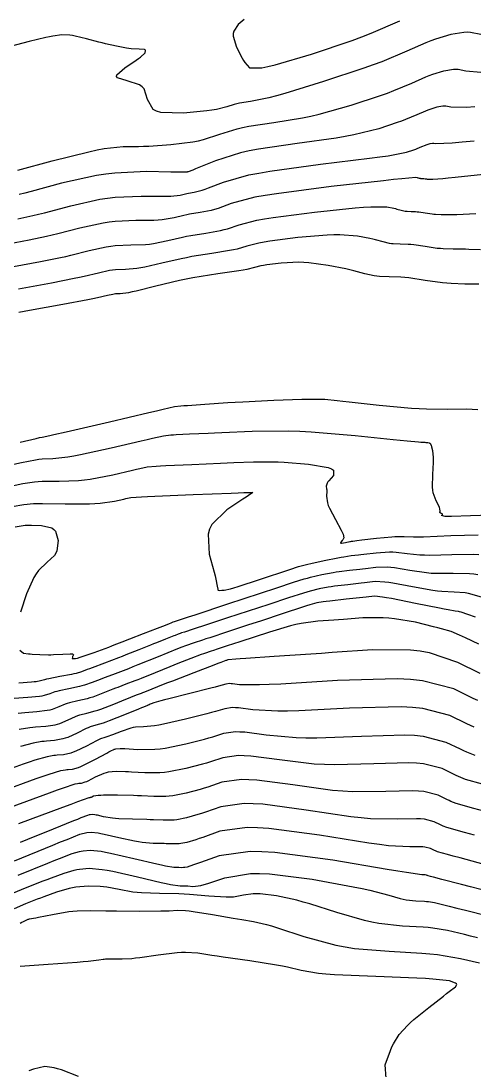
# Model space of a CAD drawing. Header units: metres. Extents: x 837475 to 838479, y 1189012 to 1191015.
# Drawn here: x 837726 to 837764.1, y 1190164.3 to 1190252.4 of the extents above; entities that cross this region are included whole.
import ezdxf

# ---------------------------------------------------------------- set-up
doc = ezdxf.new("R2010")
doc.units = ezdxf.units.M
doc.header["$LTSCALE"] = 0.3
doc.layers.add('COTAS 10', color=1, linetype='Continuous')
doc.layers.add('COTAS INT', color=252, linetype='Continuous')

msp = doc.modelspace()

# ---------------------------------------------------------------- linework, layer by layer
at = {"layer": 'COTAS 10'}
for points in [[(837725.774, 1190239.845), (837728.667, 1190240.625), (837731.741, 1190241.393), (837732.423, 1190241.537), (837733.033, 1190241.652), (837734.625, 1190241.82), (837735.918, 1190241.832), (837736.338, 1190241.848), (837736.785, 1190241.87), (837738.625, 1190241.997), (837740.484, 1190242.227), (837740.943, 1190242.315), (837741.378, 1190242.413), (837742.749, 1190242.853), (837744.181, 1190243.313), (837744.654, 1190243.423), (837745.161, 1190243.527), (837747.271, 1190243.841), (837749.684, 1190244.226), (837750.382, 1190244.375), (837751.094, 1190244.541), (837753.772, 1190245.296), (837756.237, 1190246.113), (837756.813, 1190246.319), (837757.344, 1190246.516), (837758.876, 1190247.158), (837760.036, 1190247.67), (837760.332, 1190247.786), (837760.617, 1190247.891), (837761.552, 1190248.177), (837762.361, 1190248.307), (837762.566, 1190248.314), (837762.762, 1190248.307), (837763.403, 1190248.177), (837764.649, 1190248.075)], [(837764.639, 1190233.165), (837763.643, 1190233.196), (837763.388, 1190233.201), (837763.142, 1190233.205), (837762.328, 1190233.205), (837761.511, 1190233.232), (837761.264, 1190233.253), (837761.006, 1190233.28), (837760, 1190233.425), (837759.027, 1190233.569), (837758.79, 1190233.595), (837758.568, 1190233.615), (837757.887, 1190233.635), (837757.31, 1190233.652), (837757.154, 1190233.669), (837757, 1190233.691), (837756.457, 1190233.817), (837755.802, 1190233.99), (837755.577, 1190234.042), (837755.334, 1190234.096), (837754.299, 1190234.307), (837752.827, 1190234.424), (837752.308, 1190234.419), (837751.741, 1190234.398), (837749.291, 1190234.187), (837746.951, 1190233.884), (837746.454, 1190233.804), (837746.022, 1190233.727), (837745.004, 1190233.466), (837744.194, 1190233.222), (837743.893, 1190233.155), (837743.558, 1190233.088), (837742.069, 1190232.852), (837740.387, 1190232.582), (837739.93, 1190232.495), (837739.477, 1190232.402), (837737.871, 1190232.022), (837736.441, 1190231.691), (837736.097, 1190231.63), (837735.777, 1190231.581), (837734.814, 1190231.515), (837733.97, 1190231.478), (837733.725, 1190231.448), (837733.476, 1190231.41), (837732.538, 1190231.203), (837731.347, 1190230.916), (837730.938, 1190230.827), (837730.494, 1190230.734), (837728.608, 1190230.367), (837725.838, 1190229.86)], [(837725.301, 1190211.605), (837726.287, 1190211.789), (837727.083, 1190211.859), (837727.431, 1190211.868), (837727.836, 1190211.871), (837729.76, 1190211.845), (837731.785, 1190211.842), (837732.252, 1190211.86), (837732.679, 1190211.887), (837733.886, 1190212.054), (837734.671, 1190212.237), (837734.833, 1190212.274), (837734.97, 1190212.305), (837735.263, 1190212.369), (837736.148, 1190212.422), (837736.658, 1190212.446), (837737.283, 1190212.474), (837740.499, 1190212.611), (837743.681, 1190212.737), (837744.284, 1190212.758), (837744.767, 1190212.774), (837745.512, 1190212.783), (837745.151, 1190212.545), (837744.938, 1190212.405), (837744.676, 1190212.232), (837743.322, 1190211.341), (837742.077, 1190210.099), (837741.884, 1190209.706), (837741.757, 1190209.292), (837741.846, 1190207.615), (837742.266, 1190206.095), (837742.347, 1190205.779), (837742.412, 1190205.508), (837742.521, 1190204.909), (837742.562, 1190204.671), (837742.584, 1190204.628), (837742.611, 1190204.595), (837742.748, 1190204.559), (837742.904, 1190204.578), (837742.944, 1190204.581), (837742.982, 1190204.581), (837743.104, 1190204.573), (837743.627, 1190204.701), (837743.916, 1190204.789), (837744.269, 1190204.898), (837746.069, 1190205.481), (837748.631, 1190206.327), (837749.359, 1190206.567), (837749.912, 1190206.719), (837750.131, 1190206.771), (837750.379, 1190206.829), (837751.511, 1190207.075), (837752.661, 1190207.307), (837752.92, 1190207.355), (837753.152, 1190207.397), (837753.776, 1190207.491), (837754.373, 1190207.557), (837754.589, 1190207.581), (837754.827, 1190207.608), (837755.87, 1190207.726), (837756.988, 1190207.8), (837757.274, 1190207.799), (837757.55, 1190207.789), (837758.461, 1190207.677), (837759.552, 1190207.557), (837759.942, 1190207.542), (837760.369, 1190207.536), (837762.23, 1190207.581), (837764.081, 1190207.606), (837764.503, 1190207.587)], [(837725.883, 1190192.907), (837726.785, 1190193.048), (837727.028, 1190193.08), (837727.268, 1190193.107), (837728.109, 1190193.179), (837728.898, 1190193.287), (837729.105, 1190193.338), (837729.306, 1190193.398), (837729.991, 1190193.689), (837730.628, 1190193.992), (837730.8, 1190194.058), (837730.97, 1190194.118), (837731.565, 1190194.27), (837732.265, 1190194.448), (837732.501, 1190194.524), (837732.754, 1190194.611), (837733.821, 1190195.021), (837734.837, 1190195.435), (837735.059, 1190195.524), (837735.255, 1190195.603), (837735.751, 1190195.795), (837736.148, 1190195.947), (837736.283, 1190196), (837736.429, 1190196.058), (837737.046, 1190196.308), (837738.008, 1190196.69), (837738.371, 1190196.831), (837738.777, 1190196.989), (837740.593, 1190197.685), (837742.276, 1190198.326), (837742.598, 1190198.449), (837742.857, 1190198.548), (837743.273, 1190198.706), (837743.285, 1190198.71), (837743.29, 1190198.711), (837743.295, 1190198.713), (837743.321, 1190198.721), (837743.441, 1190198.761), (837744.074, 1190198.817), (837744.45, 1190198.845), (837744.914, 1190198.878), (837747.314, 1190199.042), (837750.383, 1190199.249), (837751.268, 1190199.309), (837752.169, 1190199.37), (837755.552, 1190199.6), (837758.768, 1190199.583), (837759.565, 1190199.487), (837760.32, 1190199.353), (837762.707, 1190198.541), (837764.578, 1190197.624)], [(837764.909, 1190186.025), (837764.083, 1190186.251), (837762.584, 1190186.678), (837762.147, 1190186.857), (837761.991, 1190186.927), (837761.82, 1190187.007), (837761.076, 1190187.372), (837759.888, 1190187.678), (837759.437, 1190187.721), (837758.932, 1190187.746), (837756.67, 1190187.686), (837753.889, 1190187.662), (837753.058, 1190187.709), (837752.2, 1190187.78), (837748.882, 1190188.233), (837745.842, 1190188.638), (837745.161, 1190188.678), (837744.549, 1190188.687), (837742.915, 1190188.461), (837741.737, 1190188.06), (837741.412, 1190187.959), (837741.087, 1190187.861), (837739.918, 1190187.544), (837738.793, 1190187.324), (837738.495, 1190187.287), (837738.204, 1190187.261), (837737.204, 1190187.257), (837736.152, 1190187.313), (837735.828, 1190187.326), (837735.49, 1190187.337), (837734.151, 1190187.367), (837732.968, 1190187.367), (837732.729, 1190187.36), (837732.527, 1190187.349), (837732.117, 1190187.283), (837731.978, 1190187.213), (837731.948, 1190187.199), (837731.921, 1190187.188), (837731.853, 1190187.169), (837731.807, 1190187.165), (837731.794, 1190187.163), (837731.731, 1190187.154), (837730.796, 1190186.813), (837730.224, 1190186.602), (837729.516, 1190186.339), (837725.831, 1190184.968)], [(837764.383, 1190175.408), (837763.804, 1190175.549), (837763.282, 1190175.676), (837761.86, 1190176.012), (837760.639, 1190176.216), (837760.243, 1190176.26), (837759.821, 1190176.299), (837758.09, 1190176.393), (837756.09, 1190176.603), (837755.499, 1190176.714), (837754.891, 1190176.849), (837752.562, 1190177.528), (837750.304, 1190178.247), (837749.741, 1190178.407), (837749.205, 1190178.551), (837747.494, 1190178.928), (837746.135, 1190179.097), (837745.821, 1190179.109), (837745.533, 1190179.107), (837744.72, 1190178.973), (837743.888, 1190178.822), (837743.589, 1190178.809), (837743.26, 1190178.808), (837741.824, 1190178.908), (837740.195, 1190179.052), (837739.744, 1190179.079), (837739.294, 1190179.1), (837737.667, 1190179.131), (837736.159, 1190179.176), (837735.782, 1190179.206), (837735.424, 1190179.244), (837734.279, 1190179.446), (837733.254, 1190179.644), (837732.971, 1190179.679), (837732.69, 1190179.707), (837731.676, 1190179.736), (837730.653, 1190179.643), (837730.365, 1190179.593), (837730.076, 1190179.532), (837729.012, 1190179.227), (837727.958, 1190178.85), (837727.674, 1190178.744), (837727.394, 1190178.638), (837726.41, 1190178.249), (837725.471, 1190177.844)]]:
    msp.add_lwpolyline(points, dxfattribs=at)
at = {"layer": 'COTAS INT'}
for points in [[(837744.791, 1190252.48), (837744.283, 1190252.082), (837743.903, 1190251.516), (837743.871, 1190251.317), (837743.872, 1190251.099), (837744.143, 1190250.159), (837744.601, 1190249.25), (837744.721, 1190249.052), (837744.837, 1190248.877), (837745.23, 1190248.438), (837746.257, 1190248.439), (837746.773, 1190248.541), (837747.389, 1190248.687), (837750.452, 1190249.585), (837753.849, 1190250.736), (837754.677, 1190251.042), (837755.456, 1190251.343), (837757.86, 1190252.382)], [(837764.673, 1190251.229), (837763.793, 1190251.407), (837763.523, 1190251.416), (837763.242, 1190251.407), (837762.131, 1190251.228), (837760.847, 1190250.835), (837760.456, 1190250.691), (837760.05, 1190250.532), (837758.457, 1190249.828), (837756.352, 1190248.948), (837755.624, 1190248.676), (837754.833, 1190248.393), (837751.449, 1190247.272), (837748.197, 1190246.285), (837747.489, 1190246.087), (837746.865, 1190245.921), (837745.304, 1190245.592), (837744.383, 1190245.455), (837744.162, 1190245.41), (837743.955, 1190245.362), (837743.33, 1190245.161), (837742.447, 1190244.946), (837742.078, 1190244.889), (837741.654, 1190244.832), (837739.674, 1190244.637), (837737.792, 1190244.695), (837737.429, 1190244.799), (837737.136, 1190244.94), (837736.653, 1190245.768), (837736.372, 1190246.662), (837736.207, 1190246.846), (837736.004, 1190247.003), (837734.952, 1190247.338), (837734.13, 1190247.602), (837734.071, 1190247.713), (837734.086, 1190247.841), (837734.746, 1190248.443), (837735.701, 1190249.067), (837735.901, 1190249.208), (837736.072, 1190249.336), (837736.458, 1190249.686), (837736.505, 1190249.895), (837736.463, 1190249.934), (837736.397, 1190249.965), (837735.958, 1190250.009), (837735.304, 1190250.039), (837735.102, 1190250.062), (837734.89, 1190250.091), (837734.051, 1190250.246), (837733.121, 1190250.46), (837732.852, 1190250.527), (837732.579, 1190250.596), (837731.551, 1190250.873), (837730.589, 1190251.103), (837730.357, 1190251.143), (837730.14, 1190251.173), (837729.48, 1190251.198), (837728.717, 1190251.087), (837728.435, 1190251.031), (837728.122, 1190250.965), (837726.736, 1190250.636), (837725.139, 1190250.23)], [(837764.157, 1190245.148), (837763.454, 1190245.111), (837762.133, 1190245.126), (837761.732, 1190245.207), (837761.608, 1190245.211), (837761.48, 1190245.207), (837760.973, 1190245.126), (837760.387, 1190244.947), (837760.208, 1190244.881), (837760.023, 1190244.808), (837759.296, 1190244.487), (837758.335, 1190244.085), (837758.002, 1190243.961), (837757.641, 1190243.832), (837756.096, 1190243.32), (837753.99, 1190242.798), (837753.275, 1190242.663), (837752.503, 1190242.531), (837749.237, 1190242.089), (837745.973, 1190241.612), (837745.201, 1190241.459), (837744.487, 1190241.297), (837742.385, 1190240.635), (837740.981, 1190240.052), (837740.707, 1190239.94), (837740.483, 1190239.85), (837740.087, 1190239.7), (837740.016, 1190239.689), (837739.997, 1190239.685), (837739.978, 1190239.682), (837739.911, 1190239.666), (837739.358, 1190239.663), (837739.033, 1190239.667), (837738.634, 1190239.674), (837736.571, 1190239.716), (837733.926, 1190239.601), (837733.16, 1190239.509), (837732.38, 1190239.39), (837729.441, 1190238.741), (837726.889, 1190238.059), (837726.352, 1190237.92), (837725.889, 1190237.802)], [(837725.775, 1190235.758), (837727.04, 1190236.035), (837727.498, 1190236.147), (837728.003, 1190236.274), (837730.216, 1190236.856), (837732.654, 1190237.395), (837733.302, 1190237.494), (837733.937, 1190237.57), (837736.131, 1190237.666), (837737.92, 1190237.651), (837738.299, 1190237.658), (837738.629, 1190237.67), (837739.401, 1190237.755), (837739.853, 1190237.862), (837739.98, 1190237.888), (837740.109, 1190237.912), (837740.582, 1190237.988), (837741.251, 1190238.159), (837741.503, 1190238.244), (837741.784, 1190238.345), (837743.04, 1190238.843), (837745.17, 1190239.439), (837746.003, 1190239.601), (837746.94, 1190239.763), (837751.204, 1190240.337), (837755.322, 1190240.836), (837756.168, 1190240.951), (837756.887, 1190241.055), (837758.42, 1190241.344), (837759.045, 1190241.551), (837759.191, 1190241.603), (837759.326, 1190241.653), (837759.715, 1190241.816), (837760.009, 1190241.946), (837760.084, 1190241.976), (837760.156, 1190242.002), (837760.394, 1190242.075), (837760.599, 1190242.108), (837760.651, 1190242.109), (837760.701, 1190242.108), (837760.864, 1190242.075), (837762.26, 1190242.146), (837763.088, 1190242.21), (837764.107, 1190242.294)], [(837765.413, 1190239.525), (837762.495, 1190239.227), (837761.926, 1190239.171), (837761.46, 1190239.126), (837760.64, 1190239.057), (837760.503, 1190239.062), (837760.467, 1190239.062), (837760.433, 1190239.063), (837760.321, 1190239.063), (837760.208, 1190239.066), (837760.174, 1190239.069), (837760.139, 1190239.073), (837760, 1190239.093), (837759.866, 1190239.113), (837759.833, 1190239.117), (837759.803, 1190239.119), (837759.709, 1190239.122), (837759.629, 1190239.124), (837759.607, 1190239.127), (837759.586, 1190239.13), (837759.511, 1190239.147), (837759.421, 1190239.171), (837759.39, 1190239.178), (837759.356, 1190239.186), (837759.214, 1190239.215), (837758.025, 1190239.118), (837757.332, 1190239.046), (837756.481, 1190238.955), (837752.093, 1190238.462), (837747.509, 1190237.868), (837746.535, 1190237.713), (837745.688, 1190237.562), (837743.695, 1190237.051), (837742.587, 1190236.637), (837742.3, 1190236.548), (837742.02, 1190236.469), (837741.078, 1190236.276), (837740.202, 1190236.135), (837739.964, 1190236.09), (837739.727, 1190236.042), (837738.891, 1190235.844), (837737.899, 1190235.677), (837737.565, 1190235.648), (837737.206, 1190235.627), (837735.692, 1190235.615), (837733.948, 1190235.54), (837733.443, 1190235.478), (837732.928, 1190235.4), (837730.99, 1190234.972), (837729.118, 1190234.488), (837728.645, 1190234.374), (837728.192, 1190234.268), (837726.72, 1190233.961), (837724.956, 1190233.639)], [(837725.397, 1190231.75), (837727.664, 1190232.164), (837729.343, 1190232.501), (837729.791, 1190232.6), (837730.232, 1190232.702), (837731.764, 1190233.088), (837733.202, 1190233.405), (837733.584, 1190233.463), (837733.959, 1190233.509), (837735.253, 1190233.565), (837736.492, 1190233.604), (837736.831, 1190233.639), (837737.17, 1190233.684), (837738.381, 1190233.933), (837739.602, 1190234.222), (837739.947, 1190234.292), (837740.294, 1190234.359), (837741.573, 1190234.564), (837742.789, 1190234.779), (837743.096, 1190234.851), (837743.391, 1190234.929), (837744.349, 1190235.259), (837745.855, 1190235.645), (837746.494, 1190235.759), (837747.23, 1190235.876), (837750.692, 1190236.324), (837754.111, 1190236.676), (837754.82, 1190236.732), (837755.426, 1190236.771), (837756.756, 1190236.761), (837757.345, 1190236.641), (837757.484, 1190236.61), (837757.611, 1190236.581), (837757.984, 1190236.482), (837758.293, 1190236.41), (837758.381, 1190236.398), (837758.47, 1190236.388), (837758.798, 1190236.379), (837759.186, 1190236.367), (837759.312, 1190236.356), (837759.446, 1190236.341), (837760, 1190236.259), (837760.573, 1190236.176), (837760.719, 1190236.161), (837760.86, 1190236.149), (837761.325, 1190236.134), (837761.788, 1190236.134), (837761.928, 1190236.132), (837762.073, 1190236.129), (837762.639, 1190236.111), (837764.229, 1190236.207)], [(837764.497, 1190230.276), (837763.331, 1190230.275), (837762.163, 1190230.315), (837761.808, 1190230.345), (837761.44, 1190230.383), (837760, 1190230.591), (837758.607, 1190230.797), (837758.269, 1190230.834), (837757.951, 1190230.862), (837756.976, 1190230.892), (837756.151, 1190230.915), (837755.928, 1190230.939), (837755.707, 1190230.972), (837754.929, 1190231.152), (837753.992, 1190231.4), (837753.671, 1190231.474), (837753.323, 1190231.552), (837751.842, 1190231.853), (837750.228, 1190232.077), (837749.797, 1190232.105), (837749.371, 1190232.119), (837747.89, 1190232.049), (837746.673, 1190231.891), (837746.414, 1190231.85), (837746.189, 1190231.81), (837745.659, 1190231.674), (837744.997, 1190231.514), (837744.689, 1190231.458), (837744.326, 1190231.398), (837742.565, 1190231.139), (837740.48, 1190230.805), (837739.913, 1190230.697), (837739.351, 1190230.582), (837737.361, 1190230.111), (837735.711, 1190229.698), (837735.364, 1190229.62), (837735.063, 1190229.558), (837734.374, 1190229.464), (837733.98, 1190229.447), (837733.866, 1190229.433), (837733.75, 1190229.415), (837733.313, 1190229.319), (837732.461, 1190229.13), (837732.084, 1190229.053), (837731.646, 1190228.967), (837729.553, 1190228.57), (837726.75, 1190228.055), (837725.864, 1190227.894)], [(837725.964, 1190217.013), (837727.322, 1190217.329), (837727.587, 1190217.389), (837727.806, 1190217.437), (837728.197, 1190217.512), (837729.056, 1190217.697), (837729.569, 1190217.814), (837730.201, 1190217.96), (837733.478, 1190218.725), (837736.782, 1190219.499), (837737.431, 1190219.65), (837737.966, 1190219.774), (837738.939, 1190219.995), (837739.461, 1190220.054), (837739.712, 1190220.076), (837740.009, 1190220.101), (837741.465, 1190220.213), (837743.423, 1190220.34), (837744.036, 1190220.374), (837744.681, 1190220.408), (837747.267, 1190220.531), (837749.621, 1190220.616), (837750.12, 1190220.627), (837750.551, 1190220.633), (837751.555, 1190220.609), (837752.603, 1190220.499), (837753.062, 1190220.45), (837753.594, 1190220.393), (837756.128, 1190220.123), (837758.844, 1190219.876), (837759.491, 1190219.834), (837760.094, 1190219.804), (837761.891, 1190219.792), (837763.471, 1190219.794), (837763.936, 1190219.773), (837764.414, 1190219.742)], [(837765.475, 1190210.886), (837763.799, 1190210.825), (837762.191, 1190210.772), (837761.894, 1190210.771), (837761.662, 1190210.777), (837761.362, 1190210.849), (837761.431, 1190210.946), (837761.432, 1190210.967), (837761.425, 1190210.985), (837761.335, 1190211.031), (837761.235, 1190211.079), (837761.221, 1190211.098), (837761.213, 1190211.12), (837761.236, 1190211.222), (837761.222, 1190211.427), (837761.191, 1190211.513), (837761.149, 1190211.613), (837760.899, 1190212.08), (837760.657, 1190212.755), (837760.62, 1190212.985), (837760.597, 1190213.234), (837760.619, 1190214.289), (837760.686, 1190215.31), (837760.691, 1190215.537), (837760.69, 1190215.74), (837760.637, 1190216.272), (837760.553, 1190216.588), (837760.533, 1190216.654), (837760.515, 1190216.71), (837760.46, 1190216.839), (837760.395, 1190216.898), (837760.369, 1190216.911), (837760.341, 1190216.922), (837760.212, 1190216.951), (837760.069, 1190216.966), (837759.995, 1190216.97), (837759.872, 1190216.97), (837759.731, 1190216.971), (837759.684, 1190216.973), (837759.633, 1190216.976), (837759.42, 1190216.996), (837758.463, 1190217.096), (837757.312, 1190217.215), (837754.114, 1190217.546), (837750.401, 1190217.848), (837749.446, 1190217.895), (837748.523, 1190217.926), (837745.451, 1190217.906), (837742.899, 1190217.796), (837742.304, 1190217.771), (837741.756, 1190217.748), (837740.18, 1190217.681), (837739.08, 1190217.624), (837738.833, 1190217.605), (837738.611, 1190217.587), (837738.017, 1190217.51), (837737.08, 1190217.306), (837736.641, 1190217.206), (837736.125, 1190217.087), (837733.614, 1190216.501), (837731.027, 1190215.936), (837730.463, 1190215.829), (837729.966, 1190215.745), (837728.718, 1190215.623), (837727.816, 1190215.582), (837727.535, 1190215.548), (837727.242, 1190215.506), (837726.072, 1190215.272), (837724.794, 1190214.991)], [(837725.048, 1190213.298), (837726.18, 1190213.53), (837727.162, 1190213.682), (837727.483, 1190213.708), (837727.826, 1190213.727), (837729.239, 1190213.734), (837730.875, 1190213.793), (837731.358, 1190213.845), (837731.853, 1190213.911), (837733.75, 1190214.277), (837735.398, 1190214.662), (837735.737, 1190214.74), (837736.025, 1190214.806), (837736.64, 1190214.94), (837737.385, 1190215.004), (837737.755, 1190215.026), (837738.195, 1190215.049), (837740.376, 1190215.148), (837742.781, 1190215.247), (837743.362, 1190215.272), (837743.907, 1190215.294), (837745.571, 1190215.365), (837747.145, 1190215.371), (837747.634, 1190215.352), (837748.145, 1190215.325), (837750.181, 1190215.155), (837751.835, 1190214.874), (837752.105, 1190214.777), (837752.293, 1190214.671), (837752.297, 1190214.219), (837751.881, 1190213.774), (837751.806, 1190213.672), (837751.748, 1190213.58), (837751.683, 1190213.328), (837751.712, 1190213.083), (837751.714, 1190212.996), (837751.714, 1190212.901), (837751.689, 1190212.489), (837751.779, 1190211.904), (837751.851, 1190211.7), (837751.943, 1190211.478), (837752.445, 1190210.524), (837752.94, 1190209.632), (837753.028, 1190209.45), (837753.094, 1190209.295), (837753.157, 1190208.966), (837753.069, 1190208.824), (837753.041, 1190208.786), (837753.012, 1190208.75), (837752.892, 1190208.624), (837752.873, 1190208.545), (837752.907, 1190208.538), (837752.959, 1190208.538), (837753.288, 1190208.588), (837753.652, 1190208.664), (837753.726, 1190208.679), (837753.788, 1190208.691), (837753.913, 1190208.713), (837754.248, 1190208.751), (837754.68, 1190208.8), (837755.905, 1190208.939), (837757.18, 1190209.065), (837757.45, 1190209.083), (837757.683, 1190209.095), (837758.224, 1190209.078), (837759.009, 1190209.053), (837759.396, 1190209.059), (837759.857, 1190209.071), (837762.134, 1190209.162), (837764.452, 1190209.231)], [(837725.555, 1190209.911), (837726.395, 1190210.047), (837726.618, 1190210.046), (837726.751, 1190210.043), (837726.916, 1190210.04), (837727.769, 1190210.019), (837728.626, 1190209.81), (837728.792, 1190209.688), (837728.928, 1190209.538), (837729.163, 1190208.764), (837729.041, 1190207.901), (837728.952, 1190207.695), (837728.839, 1190207.504), (837728.231, 1190206.934), (837727.498, 1190206.235), (837727.306, 1190205.962), (837727.119, 1190205.656), (837726.485, 1190204.266), (837726.005, 1190202.749)], [(837725.941, 1190199.539), (837726.24, 1190199.284), (837726.673, 1190199.242), (837726.817, 1190199.231), (837726.972, 1190199.22), (837727.615, 1190199.184), (837728.343, 1190199.169), (837728.55, 1190199.172), (837728.76, 1190199.177), (837729.538, 1190199.223), (837730.162, 1190199.253), (837730.275, 1190199.249), (837730.361, 1190199.239), (837730.455, 1190199.159), (837730.389, 1190199.04), (837730.376, 1190199.006), (837730.364, 1190198.972), (837730.336, 1190198.843), (837730.61, 1190198.842), (837730.788, 1190198.889), (837731.011, 1190198.955), (837732.186, 1190199.364), (837733.404, 1190199.815), (837733.654, 1190199.908), (837733.867, 1190199.988), (837734.319, 1190200.161), (837734.752, 1190200.332), (837734.953, 1190200.41), (837735.189, 1190200.501), (837736.333, 1190200.943), (837737.494, 1190201.392), (837737.74, 1190201.488), (837737.954, 1190201.572), (837738.456, 1190201.773), (837738.708, 1190201.876), (837738.763, 1190201.898), (837738.813, 1190201.917), (837738.942, 1190201.962), (837739.684, 1190202.205), (837740.12, 1190202.348), (837740.655, 1190202.525), (837743.421, 1190203.437), (837747.538, 1190204.796), (837748.926, 1190205.254), (837749.834, 1190205.531), (837750.091, 1190205.601), (837750.35, 1190205.669), (837751.303, 1190205.89), (837752.251, 1190206.072), (837752.505, 1190206.114), (837752.757, 1190206.154), (837753.638, 1190206.269), (837754.498, 1190206.363), (837754.736, 1190206.389), (837754.974, 1190206.416), (837755.834, 1190206.513), (837756.796, 1190206.536), (837757.099, 1190206.516), (837757.417, 1190206.484), (837758.697, 1190206.275), (837760.095, 1190206.06), (837760.487, 1190206.025), (837760.882, 1190206.001), (837762.325, 1190206), (837763.71, 1190205.981), (837764.067, 1190205.945), (837764.412, 1190205.895)], [(837765.195, 1190203.86), (837763.94, 1190204.235), (837763.631, 1190204.303), (837763.338, 1190204.356), (837762.421, 1190204.419), (837761.394, 1190204.466), (837761.033, 1190204.508), (837760.638, 1190204.564), (837758.934, 1190204.874), (837757.284, 1190205.179), (837756.923, 1190205.232), (837756.604, 1190205.271), (837755.798, 1190205.3), (837755.121, 1190205.224), (837754.883, 1190205.198), (837754.623, 1190205.169), (837753.5, 1190205.046), (837752.361, 1190204.91), (837752.091, 1190204.873), (837751.84, 1190204.836), (837751.096, 1190204.705), (837750.321, 1190204.509), (837750.051, 1190204.431), (837749.756, 1190204.343), (837748.493, 1190203.941), (837746.847, 1190203.397), (837743.396, 1190202.258), (837741.275, 1190201.56), (837740.847, 1190201.419), (837740.488, 1190201.302), (837739.764, 1190201.069), (837739.515, 1190200.991), (837739.455, 1190200.971), (837739.399, 1190200.951), (837739.228, 1190200.887), (837738.977, 1190200.786), (837738.87, 1190200.744), (837738.747, 1190200.696), (837738.166, 1190200.472), (837737.407, 1190200.174), (837737.171, 1190200.08), (837736.924, 1190199.981), (837735.937, 1190199.581), (837734.85, 1190199.145), (837734.538, 1190199.024), (837734.223, 1190198.902), (837733.047, 1190198.46), (837732.02, 1190198.079), (837731.799, 1190197.996), (837731.605, 1190197.923), (837731.132, 1190197.739), (837730.672, 1190197.602), (837730.486, 1190197.558), (837730.276, 1190197.512), (837729.304, 1190197.326), (837728.363, 1190197.149), (837728.172, 1190197.109), (837728.011, 1190197.073), (837727.681, 1190196.976), (837727.32, 1190196.902), (837727.141, 1190196.882), (837726.926, 1190196.861), (837725.863, 1190196.785)], [(837764.227, 1190202.321), (837763.573, 1190202.55), (837763.005, 1190202.735), (837762.882, 1190202.77), (837762.775, 1190202.798), (837762.517, 1190202.837), (837761.907, 1190202.93), (837761.579, 1190202.991), (837761.181, 1190203.068), (837759.171, 1190203.472), (837757.151, 1190203.873), (837756.748, 1190203.948), (837756.412, 1190204.007), (837755.763, 1190204.086), (837755.268, 1190204.032), (837755.03, 1190204.006), (837754.747, 1190203.975), (837753.362, 1190203.824), (837751.966, 1190203.667), (837751.677, 1190203.632), (837751.43, 1190203.601), (837750.888, 1190203.52), (837750.292, 1190203.349), (837750.011, 1190203.261), (837749.679, 1190203.156), (837748.06, 1190202.627), (837746.155, 1190201.998), (837745.138, 1190201.663), (837743.371, 1190201.079), (837741.895, 1190200.595), (837741.574, 1190200.49), (837741.291, 1190200.399), (837740.585, 1190200.176), (837739.842, 1190199.912), (837739.535, 1190199.794), (837739.185, 1190199.657), (837737.556, 1190199.001), (837735.839, 1190198.306), (837735.432, 1190198.144), (837735.056, 1190197.996), (837733.948, 1190197.572), (837733.098, 1190197.254), (837732.885, 1190197.172), (837732.682, 1190197.094), (837732.028, 1190196.833), (837731.366, 1190196.605), (837731.158, 1190196.547), (837730.939, 1190196.491), (837730.058, 1190196.307), (837729.232, 1190196.139), (837729.048, 1190196.092), (837728.884, 1190196.046), (837728.451, 1190195.88), (837727.982, 1190195.734), (837727.795, 1190195.7), (837727.584, 1190195.67), (837726.612, 1190195.583), (837725.452, 1190195.484)], [(837764.489, 1190200.042), (837763.381, 1190200.583), (837763.12, 1190200.704), (837762.878, 1190200.813), (837762.167, 1190201.104), (837761.351, 1190201.352), (837761.043, 1190201.434), (837760.699, 1190201.522), (837759.162, 1190201.889), (837757.407, 1190202.192), (837756.927, 1190202.239), (837756.449, 1190202.27), (837754.743, 1190202.252), (837753.134, 1190202.137), (837752.718, 1190202.108), (837752.314, 1190202.08), (837750.96, 1190201.987), (837749.563, 1190201.795), (837749.133, 1190201.704), (837748.683, 1190201.597), (837746.9, 1190201.074), (837744.424, 1190200.256), (837743.346, 1190199.9), (837742.595, 1190199.654), (837742.432, 1190199.601), (837742.288, 1190199.554), (837741.929, 1190199.441), (837741.537, 1190199.307), (837741.372, 1190199.247), (837741.183, 1190199.177), (837740.296, 1190198.842), (837739.201, 1190198.418), (837738.88, 1190198.291), (837738.552, 1190198.16), (837737.301, 1190197.654), (837736.134, 1190197.182), (837735.858, 1190197.072), (837735.602, 1190196.971), (837734.849, 1190196.683), (837734.177, 1190196.428), (837733.972, 1190196.348), (837733.759, 1190196.264), (837732.924, 1190195.927), (837732.06, 1190195.608), (837731.829, 1190195.535), (837731.602, 1190195.469), (837730.811, 1190195.288), (837730.101, 1190195.128), (837729.924, 1190195.075), (837729.756, 1190195.019), (837729.221, 1190194.785), (837728.644, 1190194.566), (837728.45, 1190194.519), (837728.241, 1190194.478), (837727.361, 1190194.381), (837726.36, 1190194.296), (837726.075, 1190194.263), (837725.786, 1190194.226)], [(837764.405, 1190195.324), (837764.026, 1190195.501), (837762.381, 1190196.307), (837759.752, 1190196.985), (837758.754, 1190197.08), (837757.638, 1190197.136), (837752.634, 1190197.002), (837747.861, 1190196.708), (837746.892, 1190196.663), (837746.076, 1190196.632), (837744.401, 1190196.65), (837743.81, 1190196.728), (837743.678, 1190196.736), (837743.559, 1190196.738), (837743.241, 1190196.694), (837742.638, 1190196.523), (837742.339, 1190196.444), (837741.982, 1190196.352), (837740.217, 1190195.908), (837738.451, 1190195.463), (837738.093, 1190195.37), (837737.793, 1190195.291), (837737.185, 1190195.115), (837736.981, 1190195.037), (837736.896, 1190195.003), (837736.791, 1190194.962), (837736.725, 1190194.935), (837736.709, 1190194.929), (837736.694, 1190194.923), (837736.652, 1190194.907), (837736.334, 1190194.777), (837736.146, 1190194.701), (837735.914, 1190194.606), (837734.717, 1190194.115), (837733.449, 1190193.614), (837733.172, 1190193.512), (837732.929, 1190193.426), (837732.319, 1190193.251), (837731.838, 1190193.107), (837731.676, 1190193.041), (837731.5, 1190192.965), (837730.761, 1190192.594), (837729.968, 1190192.229), (837729.76, 1190192.157), (837729.556, 1190192.096), (837728.858, 1190191.977), (837728.175, 1190191.919), (837727.981, 1190191.896), (837727.784, 1190191.871), (837727.052, 1190191.756), (837725.983, 1190191.475)], [(837764.099, 1190193.09), (837763.801, 1190193.225), (837763.475, 1190193.377), (837762.055, 1190194.073), (837759.786, 1190194.658), (837758.924, 1190194.741), (837757.962, 1190194.788), (837753.643, 1190194.673), (837749.368, 1190194.447), (837748.434, 1190194.424), (837747.607, 1190194.419), (837745.521, 1190194.546), (837744.318, 1190194.705), (837744.049, 1190194.721), (837743.806, 1190194.725), (837743.16, 1190194.636), (837742.368, 1190194.396), (837742.034, 1190194.305), (837741.65, 1190194.203), (837739.851, 1190193.745), (837738.02, 1190193.328), (837737.617, 1190193.253), (837737.258, 1190193.194), (837736.338, 1190193.125), (837735.666, 1190193.09), (837735.464, 1190193.053), (837735.254, 1190193.004), (837734.441, 1190192.729), (837733.709, 1190192.439), (837733.551, 1190192.38), (837733.412, 1190192.331), (837733.073, 1190192.232), (837732.707, 1190192.096), (837732.552, 1190192.024), (837732.373, 1190191.937), (837731.531, 1190191.499), (837730.63, 1190191.061), (837730.414, 1190190.975), (837730.213, 1190190.904), (837729.607, 1190190.775), (837729.083, 1190190.73), (837728.934, 1190190.713), (837728.783, 1190190.694), (837728.222, 1190190.606), (837727.186, 1190190.309), (837726.736, 1190190.159), (837726.214, 1190189.978), (837723.74, 1190189.078)], [(837724.437, 1190187.708), (837727.315, 1190188.765), (837727.898, 1190188.973), (837728.389, 1190189.144), (837729.392, 1190189.455), (837729.782, 1190189.516), (837729.887, 1190189.53), (837729.991, 1190189.542), (837730.356, 1190189.573), (837730.87, 1190189.713), (837731.069, 1190189.794), (837731.292, 1190189.893), (837732.301, 1190190.403), (837733.245, 1190190.91), (837733.428, 1190191.007), (837733.576, 1190191.086), (837733.827, 1190191.213), (837733.871, 1190191.226), (837733.889, 1190191.232), (837733.91, 1190191.24), (837734.005, 1190191.278), (837734.358, 1190191.297), (837734.54, 1190191.293), (837734.76, 1190191.285), (837735.859, 1190191.221), (837737.289, 1190191.236), (837737.717, 1190191.277), (837738.16, 1190191.335), (837739.873, 1190191.678), (837741.463, 1190192.089), (837741.827, 1190192.189), (837742.157, 1190192.284), (837743.078, 1190192.578), (837744.054, 1190192.712), (837744.419, 1190192.707), (837744.826, 1190192.683), (837746.641, 1190192.441), (837749.138, 1190192.206), (837749.975, 1190192.186), (837750.875, 1190192.185), (837754.652, 1190192.344), (837758.285, 1190192.441), (837759.095, 1190192.401), (837759.82, 1190192.332), (837761.728, 1190191.839), (837762.923, 1190191.254), (837763.198, 1190191.126), (837763.448, 1190191.012), (837764.15, 1190190.725)], [(837764.793, 1190188.288), (837763.367, 1190188.702), (837762.798, 1190188.935), (837762.595, 1190189.027), (837762.372, 1190189.131), (837761.402, 1190189.606), (837759.854, 1190190.005), (837759.266, 1190190.061), (837758.609, 1190190.094), (837755.661, 1190190.015), (837752.382, 1190189.923), (837751.517, 1190189.947), (837750.669, 1190189.993), (837747.762, 1190190.337), (837745.334, 1190190.66), (837744.79, 1190190.692), (837744.301, 1190190.7), (837742.997, 1190190.519), (837741.947, 1190190.172), (837741.619, 1190190.074), (837741.275, 1190189.975), (837739.896, 1190189.611), (837738.462, 1190189.33), (837738.083, 1190189.284), (837737.712, 1190189.251), (837736.438, 1190189.245), (837735.326, 1190189.314), (837735.057, 1190189.327), (837734.805, 1190189.339), (837734.037, 1190189.363), (837733.367, 1190189.295), (837733.178, 1190189.249), (837732.986, 1190189.191), (837732.279, 1190188.881), (837731.661, 1190188.567), (837731.526, 1190188.506), (837731.406, 1190188.456), (837731.104, 1190188.371), (837730.899, 1190188.353), (837730.781, 1190188.339), (837730.561, 1190188.304), (837729.592, 1190187.979), (837729.061, 1190187.787), (837728.416, 1190187.552), (837725.134, 1190186.338)], [(837764.135, 1190184.007), (837763.284, 1190184.239), (837761.801, 1190184.654), (837761.496, 1190184.779), (837761.388, 1190184.828), (837761.269, 1190184.884), (837760.75, 1190185.138), (837759.922, 1190185.351), (837759.607, 1190185.382), (837759.256, 1190185.399), (837757.679, 1190185.357), (837755.396, 1190185.4), (837754.599, 1190185.471), (837753.731, 1190185.567), (837750.002, 1190186.129), (837746.35, 1190186.615), (837745.532, 1190186.663), (837744.796, 1190186.674), (837742.833, 1190186.403), (837741.526, 1190185.948), (837741.204, 1190185.843), (837740.899, 1190185.747), (837739.941, 1190185.477), (837739.123, 1190185.317), (837738.907, 1190185.291), (837738.696, 1190185.272), (837737.97, 1190185.269), (837737.154, 1190185.31), (837736.886, 1190185.32), (837736.599, 1190185.329), (837735.413, 1190185.354), (837734.245, 1190185.399), (837733.97, 1190185.42), (837733.716, 1190185.445), (837732.975, 1190185.568), (837732.46, 1190185.686), (837732.349, 1190185.708), (837732.251, 1190185.726), (837732.011, 1190185.752), (837731.856, 1190185.738), (837731.813, 1190185.731), (837731.769, 1190185.721), (837731.609, 1190185.675), (837731.069, 1190185.463), (837730.785, 1190185.349), (837730.444, 1190185.211), (837728.729, 1190184.513), (837726.581, 1190183.653), (837725.967, 1190183.413)], [(837765.955, 1190181.285), (837762.926, 1190182.104), (837762.337, 1190182.265), (837761.856, 1190182.396), (837761.018, 1190182.631), (837760.846, 1190182.701), (837760.784, 1190182.729), (837760.717, 1190182.76), (837760.424, 1190182.904), (837759.956, 1190183.025), (837759.778, 1190183.042), (837759.579, 1190183.052), (837758.688, 1190183.028), (837756.903, 1190183.138), (837756.141, 1190183.232), (837755.262, 1190183.354), (837751.122, 1190184.025), (837746.859, 1190184.592), (837745.902, 1190184.649), (837745.043, 1190184.662), (837742.752, 1190184.345), (837741.316, 1190183.836), (837740.997, 1190183.728), (837740.711, 1190183.633), (837739.963, 1190183.41), (837739.454, 1190183.311), (837739.32, 1190183.294), (837739.188, 1190183.283), (837738.736, 1190183.281), (837738.228, 1190183.307), (837738.061, 1190183.313), (837737.883, 1190183.318), (837737.144, 1190183.334), (837736.206, 1190183.413), (837735.901, 1190183.459), (837735.578, 1190183.515), (837734.25, 1190183.804), (837733.01, 1190184.089), (837732.742, 1190184.143), (837732.506, 1190184.186), (837731.927, 1190184.248), (837731.556, 1190184.214), (837731.451, 1190184.196), (837731.346, 1190184.174), (837730.96, 1190184.063), (837729.878, 1190183.641), (837729.334, 1190183.423), (837728.684, 1190183.161), (837725.455, 1190181.847)], [(837764.659, 1190179.459), (837763.789, 1190179.678), (837763.042, 1190179.867), (837761.374, 1190180.297), (837760.675, 1190180.486), (837760.539, 1190180.523), (837760.428, 1190180.553), (837760.235, 1190180.607), (837760.195, 1190180.623), (837760.181, 1190180.63), (837760.165, 1190180.637), (837760.098, 1190180.67), (837759.99, 1190180.698), (837759.949, 1190180.702), (837759.903, 1190180.704), (837759.697, 1190180.699), (837758.41, 1190180.876), (837757.682, 1190180.994), (837756.793, 1190181.141), (837752.242, 1190181.921), (837747.367, 1190182.57), (837746.273, 1190182.634), (837745.291, 1190182.649), (837742.67, 1190182.287), (837741.106, 1190181.724), (837740.789, 1190181.612), (837740.523, 1190181.52), (837739.985, 1190181.343), (837739.785, 1190181.304), (837739.732, 1190181.298), (837739.68, 1190181.293), (837739.502, 1190181.292), (837739.302, 1190181.303), (837739.236, 1190181.305), (837739.166, 1190181.307), (837738.875, 1190181.313), (837738.166, 1190181.428), (837737.833, 1190181.498), (837737.44, 1190181.586), (837735.526, 1190182.041), (837733.56, 1190182.493), (837733.135, 1190182.577), (837732.761, 1190182.645), (837731.843, 1190182.744), (837731.255, 1190182.69), (837731.089, 1190182.662), (837730.922, 1190182.627), (837730.311, 1190182.451), (837729.238, 1190182.044), (837728.781, 1190181.863), (837728.254, 1190181.653), (837725.773, 1190180.648)], [(837724.41, 1190178.747), (837726.092, 1190179.449), (837727.824, 1190180.146), (837728.228, 1190180.304), (837728.598, 1190180.447), (837729.661, 1190180.839), (837730.499, 1190181.08), (837730.727, 1190181.127), (837730.954, 1190181.167), (837731.76, 1190181.24), (837732.866, 1190181.141), (837733.282, 1190181.072), (837733.745, 1190180.985), (837735.816, 1190180.519), (837737.814, 1190180.049), (837738.231, 1190179.96), (837738.59, 1190179.888), (837739.395, 1190179.775), (837739.817, 1190179.767), (837739.934, 1190179.761), (837740.051, 1190179.754), (837740.473, 1190179.717), (837741.142, 1190179.799), (837741.415, 1190179.867), (837741.726, 1190179.955), (837743.162, 1190180.437), (837745.31, 1190180.79), (837746.068, 1190180.797), (837746.897, 1190180.764), (837750.485, 1190180.317), (837753.939, 1190179.684), (837754.684, 1190179.534), (837755.338, 1190179.395), (837756.937, 1190178.982), (837757.896, 1190178.703), (837758.147, 1190178.647), (837758.39, 1190178.601), (837759.214, 1190178.515), (837759.926, 1190178.476), (837760.1, 1190178.46), (837760.263, 1190178.442), (837760.766, 1190178.358), (837762.006, 1190178.056), (837762.633, 1190177.901), (837763.385, 1190177.715), (837767.124, 1190176.785)], [(837725.96, 1190176.626), (837726.12, 1190176.712), (837726.255, 1190176.783), (837726.53, 1190176.921), (837726.631, 1190176.958), (837726.681, 1190176.972), (837726.759, 1190176.984), (837727.098, 1190177.047), (837727.287, 1190177.084), (837727.516, 1190177.13), (837728.687, 1190177.37), (837730.052, 1190177.602), (837730.404, 1190177.643), (837730.745, 1190177.674), (837731.883, 1190177.703), (837733.162, 1190177.673), (837733.591, 1190177.667), (837734.052, 1190177.662), (837735.991, 1190177.652), (837737.79, 1190177.66), (837738.164, 1190177.666), (837738.484, 1190177.674), (837739.191, 1190177.718), (837739.858, 1190177.695), (837740.153, 1190177.661), (837740.496, 1190177.615), (837742.134, 1190177.351), (837743.846, 1190177.056), (837744.235, 1190176.991), (837744.587, 1190176.933), (837745.554, 1190176.785), (837746.648, 1190176.529), (837747.08, 1190176.404), (837747.569, 1190176.256), (837749.803, 1190175.523), (837752.484, 1190174.792), (837753.255, 1190174.644), (837754.038, 1190174.52), (837756.967, 1190174.272), (837759.716, 1190174.122), (837760.385, 1190174.06), (837761.015, 1190173.99), (837762.954, 1190173.665), (837764.558, 1190173.296)], [(837756.713, 1190163.629), (837756.627, 1190164.748), (837757.07, 1190165.958), (837757.198, 1190166.245), (837757.327, 1190166.511), (837757.812, 1190167.3), (837758.497, 1190168.045), (837758.752, 1190168.284), (837759.037, 1190168.537), (837760.301, 1190169.568), (837761.527, 1190170.516), (837761.788, 1190170.716), (837762.013, 1190170.889), (837762.542, 1190171.288), (837762.647, 1190171.499), (837762.606, 1190171.554), (837762.534, 1190171.606), (837762.02, 1190171.78), (837760.639, 1190171.935), (837760.021, 1190171.976), (837759.3, 1190172.015), (837755.844, 1190172.15), (837752.373, 1190172.306), (837751.643, 1190172.359), (837751.013, 1190172.416), (837749.571, 1190172.657), (837748.43, 1190172.944), (837747.989, 1190173.03), (837747.494, 1190173.119), (837745.255, 1190173.463), (837743.008, 1190173.783), (837742.507, 1190173.857), (837742.06, 1190173.924), (837740.883, 1190174.113), (837739.865, 1190174.176), (837739.519, 1190174.165), (837739.143, 1190174.141), (837737.553, 1190173.949), (837736.012, 1190173.728), (837735.668, 1190173.686), (837735.36, 1190173.652), (837734.545, 1190173.599), (837734.021, 1190173.602), (837733.897, 1190173.604), (837733.781, 1190173.605), (837733.436, 1190173.613), (837733.128, 1190173.605), (837733.036, 1190173.597), (837732.941, 1190173.586), (837732.572, 1190173.523), (837731.686, 1190173.419), (837731.264, 1190173.382), (837730.766, 1190173.341), (837728.33, 1190173.162), (837725.962, 1190172.996)], [(837730.867, 1190163.759), (837729.428, 1190164.312), (837729.105, 1190164.415), (837728.814, 1190164.497), (837728.037, 1190164.608), (837727.088, 1190164.376), (837726.69, 1190164.241)]]:
    msp.add_lwpolyline(points, dxfattribs=at)

doc.saveas('drawing.dxf')
